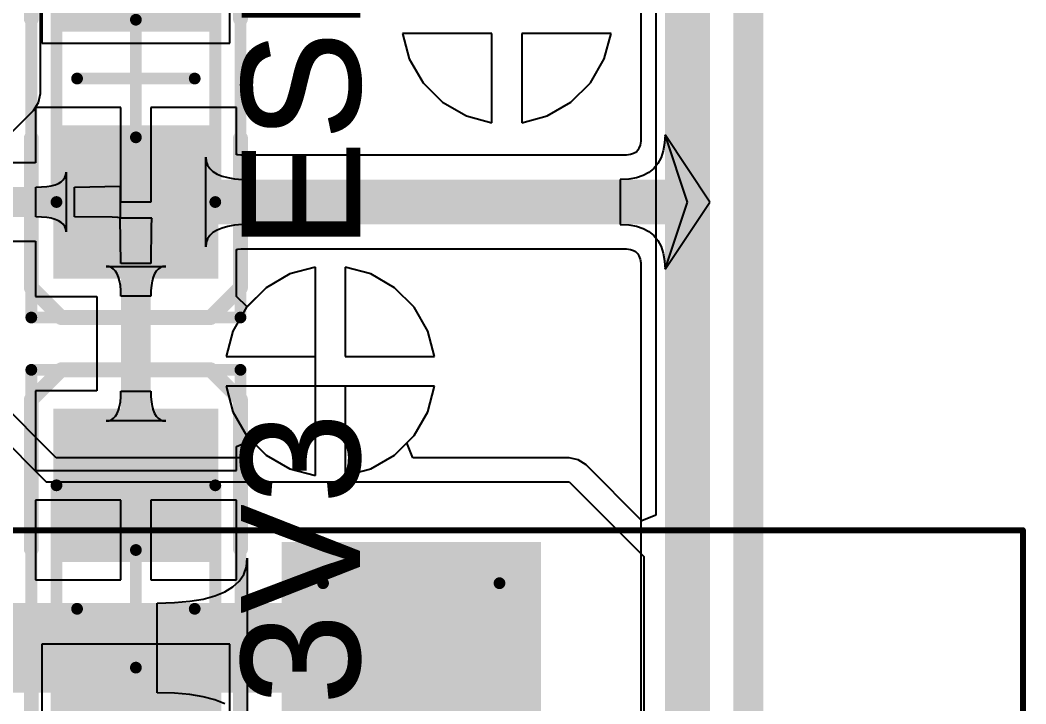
# Model space of a CAD drawing. Header units: inches. Extents: x 1.37 to 4.6, y 1.74 to 5.29.
# Drawn here: x 4.2662 to 4.6029, y 4.1407 to 4.3696 of the extents above; entities that cross this region are included whole.
import ezdxf

# ---------------------------------------------------------------- set-up
doc = ezdxf.new("R2010")
doc.units = ezdxf.units.IN
doc.header["$MEASUREMENT"] = 0
for name, color, linetype in [('BottomLayer', 5, 'Continuous'), ('BottomPaste', 16, 'Continuous'), ('BottomSolder', 6, 'Continuous'), ('KeepOutLayer', 6, 'Continuous'), ('Mechanical12', 56, 'Continuous'), ('Mechanical13', 56, 'Continuous'), ('Mechanical15', 56, 'Continuous'), ('Mechanical16', 56, 'Continuous'), ('Mechanical5', 56, 'Continuous'), ('TopLayer', 1, 'Continuous'), ('TopOverlay', 2, 'Continuous'), ('TopPaste', 8, 'Continuous'), ('TopSolder', 216, 'Continuous')]:
    doc.layers.add(name, color=color, linetype=linetype)
doc.styles.add('Arial', font='', dxfattribs={"height": 0.2})
doc.styles.get('Arial').set_extended_font_data('Arial')

# ---------------------------------------------------------------- blocks, each defined once
blk = doc.blocks.new('LED_0805_B____1')
at = {"layer": 'TopLayer'}
for points in [[(-0.06299215, -0.02362205), (-0.06299215, 0.02362205), (-0.01968505, 0.02362205), (-0.01968505, -0.02362205)], [(0.01968505, -0.02362205), (0.01968505, 0.02362205), (0.06299215, 0.02362205), (0.06299215, -0.02362205)]]:
    blk.add_hatch(color=1, dxfattribs=at).paths.add_polyline_path(points)
at = {"layer": 'TopPaste'}
for points in [[(-0.06299215, -0.02362205), (-0.06299215, 0.02362205), (-0.01968505, 0.02362205), (-0.01968505, -0.02362205)], [(0.01968505, -0.02362205), (0.01968505, 0.02362205), (0.06299215, 0.02362205), (0.06299215, -0.02362205)]]:
    blk.add_hatch(color=8, dxfattribs=at).paths.add_polyline_path(points)
at = {"layer": 'TopSolder'}
for points in [[(-0.06699215, -0.02762205), (-0.06699215, 0.02762205), (-0.01568505, 0.02762205), (-0.01568505, -0.02762205)], [(0.01568505, -0.02762205), (0.01568505, 0.02762205), (0.06699215, 0.02762205), (0.06699215, -0.02762205)]]:
    blk.add_hatch(color=216, dxfattribs=at).paths.add_polyline_path(points)
at = {"layer": 'Mechanical13', "const_width": 0.003937}
for points in [[(0.0413386, 0.0265748), (-0.0413386, 0.0265748)], [(-0.0413386, -0.0265749), (-0.0413386, 0.0265748)], [(0.0413386, -0.0265749), (0.0413386, 0.0265748)], [(0.0413386, -0.0265749), (-0.0413386, -0.0265749)]]:
    blk.add_lwpolyline(points, dxfattribs=at)
at = {"layer": 'Mechanical13', "const_width": 0.0019685}
for points in [[(-0.0423228, 0.0265748, 1), (-0.0403544, 0.0265748, 1)], [(-0.0423228, 0.0265748, 1), (-0.0403544, 0.0265748, 1)], [(0.0403544, 0.0265748, 1), (0.0423228, 0.0265748, 1)], [(0.0403544, 0.0265748, 1), (0.0423228, 0.0265748, 1)], [(-0.0423228, -0.0265749, 1), (-0.0403544, -0.0265749, 1)], [(-0.0423228, -0.0265749, 1), (-0.0403544, -0.0265749, 1)], [(0.0403544, -0.0265749, 1), (0.0423228, -0.0265749, 1)], [(0.0403544, -0.0265749, 1), (0.0423228, -0.0265749, 1)]]:
    blk.add_lwpolyline(points, format="xyb", close=True, dxfattribs=at)
at = {"layer": 'Mechanical15', "const_width": 0.003937}
for points in [[(0.08, 0.035), (-0.075, 0.035)], [(-0.075, -0.035), (-0.075, 0.035)], [(0.08, -0.035), (0.08, 0.035)], [(0, -0.0196851), (0, 0.019685)], [(0.019685, 0), (-0.0196851, 0)], [(0.08, -0.035), (-0.075, -0.035)]]:
    blk.add_lwpolyline(points, dxfattribs=at)
at = {"layer": 'Mechanical15', "const_width": 0.0019685}
for points in [[(-0.0759842, 0.035, 1), (-0.0740158, 0.035, 1)], [(-0.0759842, 0.035, 1), (-0.0740158, 0.035, 1)], [(0.0790158, 0.035, 1), (0.0809842, 0.035, 1)], [(0.0790158, 0.035, 1), (0.0809842, 0.035, 1)], [(-0.0009842, 0.019685, 1), (0.0009842, 0.019685, 1)], [(-0.0206693, 0, 1), (-0.0187009, 0, 1)], [(0.0187008, 0, 1), (0.0206692, 0, 1)], [(-0.0009842, -0.0196851, 1), (0.0009842, -0.0196851, 1)], [(-0.0759842, -0.035, 1), (-0.0740158, -0.035, 1)], [(-0.0759842, -0.035, 1), (-0.0740158, -0.035, 1)], [(0.0790158, -0.035, 1), (0.0809842, -0.035, 1)], [(0.0790158, -0.035, 1), (0.0809842, -0.035, 1)]]:
    blk.add_lwpolyline(points, format="xyb", close=True, dxfattribs=at)
at = {"layer": 'TopOverlay', "const_width": 0.005}
for points in [[(-0.075, -0.035), (-0.075, 0.035)], [(-0.02, 0.035), (-0.075, 0.035)], [(0.07, 0.035), (0.02, 0.035)], [(0.08, 0.025), (0.07, 0.035)], [(0.08, -0.025), (0.08, 0.025)], [(0.07, -0.035), (0.08, -0.025)], [(-0.02, -0.035), (-0.075, -0.035)], [(0.07, -0.035), (0.02, -0.035)]]:
    blk.add_lwpolyline(points, dxfattribs=at)
at = {"layer": 'TopOverlay', "const_width": 0.0025}
for points in [[(-0.07625, 0.035, 1), (-0.07375, 0.035, 1)], [(-0.07625, 0.035, 1), (-0.07375, 0.035, 1)], [(-0.02125, 0.035, 1), (-0.01875, 0.035, 1)], [(0.01875, 0.035, 1), (0.02125, 0.035, 1)], [(0.06875, 0.035, 1), (0.07125, 0.035, 1)], [(0.06875, 0.035, 1), (0.07125, 0.035, 1)], [(0.07875, 0.025, 1), (0.08125, 0.025, 1)], [(0.07875, 0.025, 1), (0.08125, 0.025, 1)], [(0.07875, -0.025, 1), (0.08125, -0.025, 1)], [(0.07875, -0.025, 1), (0.08125, -0.025, 1)], [(-0.07625, -0.035, 1), (-0.07375, -0.035, 1)], [(-0.07625, -0.035, 1), (-0.07375, -0.035, 1)], [(-0.02125, -0.035, 1), (-0.01875, -0.035, 1)], [(0.01875, -0.035, 1), (0.02125, -0.035, 1)], [(0.06875, -0.035, 1), (0.07125, -0.035, 1)], [(0.06875, -0.035, 1), (0.07125, -0.035, 1)]]:
    blk.add_lwpolyline(points, format="xyb", close=True, dxfattribs=at)
at = {"layer": 'TopOverlay', "style": 'Arial'}
blk.add_text('ESP32', height=0.0393701, rotation=-180, dxfattribs=at).set_placement((0.0574461, 0.0747383))
blk = doc.blocks.new('DC050_B_130')
at = {"layer": 'BottomLayer'}
blk.add_hatch(color=5, dxfattribs=at).paths.add_polyline_path([(0.1665354, 0.2559055), (0.1665354, 0.1771653), (0.0877952, 0.1771653), (0.0877952, 0.2559055)])
at = {"layer": 'BottomPaste'}
blk.add_hatch(color=16, dxfattribs=at).paths.add_polyline_path([(0.1665354, 0.2559055), (0.1665354, 0.1771653), (0.0877952, 0.1771653), (0.0877952, 0.2559055)])
at = {"layer": 'BottomSolder'}
blk.add_hatch(color=6, dxfattribs=at).paths.add_polyline_path([(0.1705354, 0.2599055), (0.1705354, 0.1731653), (0.0837952, 0.1731653), (0.0837952, 0.2599055)])
at = {"layer": 'Mechanical12', "const_width": 0.003937}
for points in [[(0.0976377, 0.1771653), (0.0976377, 0.2460629)], [(0.0976377, 0.2460629), (0.1566929, 0.2460629)], [(0.1566929, 0.1771653), (0.1566929, 0.2460629)]]:
    blk.add_lwpolyline(points, dxfattribs=at)
at = {"layer": 'Mechanical12', "const_width": 0.0019685}
for points in [[(0.0966535, 0.2460629, 1), (0.0986219, 0.2460629, 1)], [(0.0966535, 0.2460629, 1), (0.0986219, 0.2460629, 1)], [(0.1557087, 0.2460629, 1), (0.1576771, 0.2460629, 1)], [(0.1557087, 0.2460629, 1), (0.1576771, 0.2460629, 1)]]:
    blk.add_lwpolyline(points, format="xyb", close=True, dxfattribs=at)
at = {"layer": 'Mechanical16', "const_width": 0.0019685}
for points in [[(-0.2625984, 0.2637795), (0.3318898, 0.2637795)], [(0.3318898, -0.2637795), (0.3318898, 0.2637795)]]:
    blk.add_lwpolyline(points, dxfattribs=at)
at = {"layer": 'Mechanical16', "const_width": 0.0009842}
blk.add_lwpolyline([(0.3313977, 0.2637795, 1), (0.3323819, 0.2637795, 1)], format="xyb", close=True, dxfattribs=at)
blk.add_lwpolyline([(0.3313977, 0.2637795, 1), (0.3323819, 0.2637795, 1)], format="xyb", close=True, dxfattribs=at)
at = {"layer": 'Mechanical5', "const_width": 0.003937}
for points in [[(0.0976377, 0.2460629), (0.1566929, 0.2460629)], [(0.0976377, 0.1771653), (0.0976377, 0.2460629)], [(0.1566929, 0.1771653), (0.1566929, 0.2460629)]]:
    blk.add_lwpolyline(points, dxfattribs=at)
at = {"layer": 'Mechanical5', "const_width": 0.0019685}
for points in [[(0.0966535, 0.2460629, 1), (0.0986219, 0.2460629, 1)], [(0.0966535, 0.2460629, 1), (0.0986219, 0.2460629, 1)], [(0.1557087, 0.2460629, 1), (0.1576771, 0.2460629, 1)], [(0.1557087, 0.2460629, 1), (0.1576771, 0.2460629, 1)]]:
    blk.add_lwpolyline(points, format="xyb", close=True, dxfattribs=at)
blk = doc.blocks.new('LED_0805_B____144')
at = {"layer": 'TopLayer'}
for points in [[(-0.06299215, -0.02362205), (-0.06299215, 0.02362205), (-0.01968505, 0.02362205), (-0.01968505, -0.02362205)], [(0.01968505, -0.02362205), (0.01968505, 0.02362205), (0.06299215, 0.02362205), (0.06299215, -0.02362205)]]:
    blk.add_hatch(color=1, dxfattribs=at).paths.add_polyline_path(points)
at = {"layer": 'TopPaste'}
for points in [[(-0.06299215, -0.02362205), (-0.06299215, 0.02362205), (-0.01968505, 0.02362205), (-0.01968505, -0.02362205)], [(0.01968505, -0.02362205), (0.01968505, 0.02362205), (0.06299215, 0.02362205), (0.06299215, -0.02362205)]]:
    blk.add_hatch(color=8, dxfattribs=at).paths.add_polyline_path(points)
at = {"layer": 'TopSolder'}
for points in [[(-0.06699215, -0.02762205), (-0.06699215, 0.02762205), (-0.01568505, 0.02762205), (-0.01568505, -0.02762205)], [(0.01568505, -0.02762205), (0.01568505, 0.02762205), (0.06699215, 0.02762205), (0.06699215, -0.02762205)]]:
    blk.add_hatch(color=216, dxfattribs=at).paths.add_polyline_path(points)
at = {"layer": 'Mechanical13', "const_width": 0.003937}
for points in [[(-0.0413386, 0.0265748), (-0.0413386, -0.0265749)], [(-0.0413386, 0.0265748), (0.0413386, 0.0265748)], [(0.0413386, 0.0265748), (0.0413386, -0.0265749)], [(-0.0413386, -0.0265749), (0.0413386, -0.0265749)]]:
    blk.add_lwpolyline(points, dxfattribs=at)
at = {"layer": 'Mechanical13', "const_width": 0.0019685}
for points in [[(-0.0423228, 0.0265748, 1), (-0.0403544, 0.0265748, 1)], [(-0.0423228, 0.0265748, 1), (-0.0403544, 0.0265748, 1)], [(0.0403544, 0.0265748, 1), (0.0423228, 0.0265748, 1)], [(0.0403544, 0.0265748, 1), (0.0423228, 0.0265748, 1)], [(-0.0423228, -0.0265749, 1), (-0.0403544, -0.0265749, 1)], [(-0.0423228, -0.0265749, 1), (-0.0403544, -0.0265749, 1)], [(0.0403544, -0.0265749, 1), (0.0423228, -0.0265749, 1)], [(0.0403544, -0.0265749, 1), (0.0423228, -0.0265749, 1)]]:
    blk.add_lwpolyline(points, format="xyb", close=True, dxfattribs=at)
at = {"layer": 'Mechanical15', "const_width": 0.003937}
for points in [[(-0.075, 0.035), (-0.075, -0.035)], [(-0.075, 0.035), (0.08, 0.035)], [(0.08, 0.035), (0.08, -0.035)], [(0, 0.019685), (0, -0.0196851)], [(-0.0196851, 0), (0.019685, 0)], [(-0.075, -0.035), (0.08, -0.035)]]:
    blk.add_lwpolyline(points, dxfattribs=at)
at = {"layer": 'Mechanical15', "const_width": 0.0019685}
for points in [[(-0.0759842, 0.035, 1), (-0.0740158, 0.035, 1)], [(-0.0759842, 0.035, 1), (-0.0740158, 0.035, 1)], [(0.0790158, 0.035, 1), (0.0809842, 0.035, 1)], [(0.0790158, 0.035, 1), (0.0809842, 0.035, 1)], [(-0.0009842, 0.019685, 1), (0.0009842, 0.019685, 1)], [(-0.0206693, 0, 1), (-0.0187009, 0, 1)], [(0.0187008, 0, 1), (0.0206692, 0, 1)], [(-0.0009842, -0.0196851, 1), (0.0009842, -0.0196851, 1)], [(-0.0759842, -0.035, 1), (-0.0740158, -0.035, 1)], [(-0.0759842, -0.035, 1), (-0.0740158, -0.035, 1)], [(0.0790158, -0.035, 1), (0.0809842, -0.035, 1)], [(0.0790158, -0.035, 1), (0.0809842, -0.035, 1)]]:
    blk.add_lwpolyline(points, format="xyb", close=True, dxfattribs=at)
at = {"layer": 'TopOverlay', "const_width": 0.005}
for points in [[(-0.075, 0.035), (-0.02, 0.035)], [(-0.075, 0.035), (-0.075, -0.035)], [(0.02, 0.035), (0.07, 0.035)], [(0.07, 0.035), (0.08, 0.025)], [(0.08, 0.025), (0.08, -0.025)], [(0.08, -0.025), (0.07, -0.035)], [(-0.075, -0.035), (-0.02, -0.035)], [(0.02, -0.035), (0.07, -0.035)]]:
    blk.add_lwpolyline(points, dxfattribs=at)
at = {"layer": 'TopOverlay', "const_width": 0.0025}
for points in [[(-0.07625, 0.035, 1), (-0.07375, 0.035, 1)], [(-0.07625, 0.035, 1), (-0.07375, 0.035, 1)], [(-0.02125, 0.035, 1), (-0.01875, 0.035, 1)], [(0.01875, 0.035, 1), (0.02125, 0.035, 1)], [(0.06875, 0.035, 1), (0.07125, 0.035, 1)], [(0.06875, 0.035, 1), (0.07125, 0.035, 1)], [(0.07875, 0.025, 1), (0.08125, 0.025, 1)], [(0.07875, 0.025, 1), (0.08125, 0.025, 1)], [(0.07875, -0.025, 1), (0.08125, -0.025, 1)], [(0.07875, -0.025, 1), (0.08125, -0.025, 1)], [(-0.07625, -0.035, 1), (-0.07375, -0.035, 1)], [(-0.07625, -0.035, 1), (-0.07375, -0.035, 1)], [(-0.02125, -0.035, 1), (-0.01875, -0.035, 1)], [(0.01875, -0.035, 1), (0.02125, -0.035, 1)], [(0.06875, -0.035, 1), (0.07125, -0.035, 1)], [(0.06875, -0.035, 1), (0.07125, -0.035, 1)]]:
    blk.add_lwpolyline(points, format="xyb", close=True, dxfattribs=at)
at = {"layer": 'TopOverlay', "style": 'Arial'}
blk.add_text('3V3', height=0.0393701, dxfattribs=at).set_placement((-0.0322032, -0.0745639))

msp = doc.modelspace()

# ---------------------------------------------------------------- linework, layer by layer
at = {"layer": 'BottomLayer'}
for p, q in [((4.2730283, 4.345), (4.2730283, 4.555)), ((4.4789998, 4.4924369), (4.4789998, 4.2038868)), ((4.4241325, 4.3650774), (4.3942376, 4.3650774)), ((4.3942376, 4.3650774), (4.3965177, 4.3565679)), ((4.4241325, 4.3351825), (4.4241325, 4.3650774)), ((4.4640274, 4.3650774), (4.4341325, 4.3650774)), ((4.4341325, 4.3650774), (4.4341325, 4.3351825)), ((4.4617473, 4.3565679), (4.4640274, 4.3650774)), ((4.3965177, 4.3565679), (4.4011255, 4.3485869)), ((4.4571395, 4.3485869), (4.4617473, 4.3565679)), ((4.4011255, 4.3485869), (4.407642, 4.3420704)), ((4.450623, 4.3420704), (4.4571395, 4.3485869)), ((4.2724172, 4.3419277), (4.2730283, 4.345)), ((4.2480283, 4.3166746), (4.2706769, 4.3393231)), ((4.2706769, 4.3393231), (4.2724172, 4.3419277)), ((4.407642, 4.3420704), (4.415623, 4.3374626)), ((4.442642, 4.3374626), (4.450623, 4.3420704)), ((4.415623, 4.3374626), (4.4241325, 4.3351825)), ((4.4341325, 4.3351825), (4.442642, 4.3374626)), ((4.3650774, 4.2868621), (4.3565679, 4.284582)), ((4.3650774, 4.2569672), (4.3650774, 4.2868621)), ((4.3835869, 4.284582), (4.3750774, 4.2868621)), ((4.3750774, 4.2868621), (4.3750774, 4.2569672)), ((4.3565679, 4.284582), (4.3485869, 4.2799742)), ((4.3915679, 4.2799742), (4.3835869, 4.284582)), ((4.3485869, 4.2799742), (4.3420704, 4.2734577)), ((4.3980844, 4.2734577), (4.3915679, 4.2799742)), ((4.3420704, 4.2734577), (4.3374626, 4.2654767)), ((4.4026922, 4.2654767), (4.3980844, 4.2734577)), ((4.3374626, 4.2654767), (4.3351825, 4.2569672)), ((4.4049723, 4.2569672), (4.4026922, 4.2654767)), ((4.3351825, 4.2569672), (4.3650774, 4.2569672)), ((4.3750774, 4.2569672), (4.4049723, 4.2569672)), ((4.2783256, 4.2230283), (4.2480279, 4.2533255)), ((4.2399996, 4.2500001), (4.2750002, 4.215)), ((4.4049723, 4.2469672), (4.3351825, 4.2469672)), ((4.3351825, 4.2469672), (4.3374626, 4.2384577)), ((4.4026922, 4.2384577), (4.4049723, 4.2469672)), ((4.3374626, 4.2384577), (4.3420704, 4.2304767)), ((4.3980844, 4.2304767), (4.4026922, 4.2384577)), ((4.3420704, 4.2304767), (4.3445188, 4.2280283)), ((4.3445188, 4.2280283), (4.3424477, 4.2230283)), ((4.395636, 4.2280283), (4.3980844, 4.2304767)), ((4.3977071, 4.2230283), (4.395636, 4.2280283)), ((4.3424477, 4.2230283), (4.2783256, 4.2230283)), ((4.45, 4.2230283), (4.3977071, 4.2230283)), ((4.4530723, 4.2224172), (4.45, 4.2230283)), ((4.4556769, 4.2206769), (4.4530723, 4.2224172)), ((4.4743804, 4.2019734), (4.4556769, 4.2206769)), ((4.2750002, 4.215), (4.45, 4.215)), ((4.45, 4.215), (4.475, 4.19)), ((4.4789998, 4.2038868), (4.4743804, 4.2019734)), ((4.3419861, 4.1865594), (4.3422873, 4.1894094)), ((4.3422873, 4.1894094), (4.3422873, 4.1294094)), ((4.475, 4.19), (4.475, 4.12)), ((4.3410825, 4.1840094), (4.3419861, 4.1865594)), ((4.3374681, 4.1798094), (4.3395765, 4.1817594)), ((4.3395765, 4.1817594), (4.3410825, 4.1840094)), ((4.3314441, 4.1768094), (4.3347573, 4.1781594)), ((4.3347573, 4.1781594), (4.3374681, 4.1798094)), ((4.3121673, 4.1744094), (4.3178901, 4.1745594)), ((4.3121673, 4.1444094), (4.3121673, 4.1744094)), ((4.3178901, 4.1745594), (4.3230105, 4.1750094)), ((4.3230105, 4.1750094), (4.3275285, 4.1757594)), ((4.3275285, 4.1757594), (4.3314441, 4.1768094)), ((4.3178901, 4.1442594), (4.3121673, 4.1444094)), ((4.3230105, 4.1438094), (4.3178901, 4.1442594)), ((4.3275285, 4.1430594), (4.3230105, 4.1438094)), ((4.3314441, 4.1420094), (4.3275285, 4.1430594)), ((4.3347573, 4.1406594), (4.3314441, 4.1420094))]:
    msp.add_line(p, q, dxfattribs=at)
for points, const_width in [([(4.492126, 4.097126), (4.492126, 4.497874)], 0.01), ([(4.1570079, 4.1594094), (4.3971654, 4.1594094)], 0.03)]:
    msp.add_lwpolyline(points, dxfattribs=dict(at, const_width=const_width))
at = {"layer": 'BottomLayer', "const_width": 0.015}
msp.add_lwpolyline([(4.3896654, 4.1594094, 1), (4.4046654, 4.1594094, 1)], format="xyb", close=True, dxfattribs=at)
at = {"layer": 'KeepOutLayer', "const_width": 0.01}
msp.add_lwpolyline([(4.51, 1.745), (4.51, 5.0450001)], dxfattribs=at)
at = {"layer": 'TopLayer'}
for p, q in [((4.4739508, 4.6134175), (4.4739508, 4.3290323)), ((4.273504, 4.4208661), (4.273504, 4.3618111)), ((4.336496, 4.3618111), (4.336496, 4.4208661)), ((4.4241325, 4.3650774), (4.3942376, 4.3650774)), ((4.3942376, 4.3650774), (4.3965177, 4.3565679)), ((4.4241325, 4.3351825), (4.4241325, 4.3650774)), ((4.4640274, 4.3650774), (4.4341325, 4.3650774)), ((4.4341325, 4.3650774), (4.4341325, 4.3351825)), ((4.4617473, 4.3565679), (4.4640274, 4.3650774)), ((4.273504, 4.3618111), (4.336496, 4.3618111)), ((4.3965177, 4.3565679), (4.4011255, 4.3485869)), ((4.4571395, 4.3485869), (4.4617473, 4.3565679)), ((4.4011255, 4.3485869), (4.407642, 4.3420704)), ((4.450623, 4.3420704), (4.4571395, 4.3485869)), ((4.3, 4.3403149), (4.271378, 4.3403149)), ((4.271378, 4.3403149), (4.271378, 4.3217876)), ((4.3, 4.3086614), (4.3, 4.3403149)), ((4.338622, 4.3403149), (4.31, 4.3403149)), ((4.31, 4.3403149), (4.31, 4.3086614)), ((4.338622, 4.3245056), (4.338622, 4.3403149)), ((4.407642, 4.3420704), (4.415623, 4.3374626)), ((4.442642, 4.3374626), (4.450623, 4.3420704)), ((4.415623, 4.3374626), (4.4241325, 4.3351825)), ((4.4341325, 4.3351825), (4.442642, 4.3374626)), ((4.4739508, 4.3290323), (4.4737226, 4.3277393)), ((4.4821259, 4.3311614), (4.4819759, 4.3283114)), ((4.482126, 4.3311615), (4.481976, 4.3283115)), ((4.4896259, 4.3086614), (4.4821259, 4.3311614)), ((4.497126, 4.3086615), (4.482126, 4.3311615)), ((4.4730234, 4.3260476), (4.4726708, 4.3256166)), ((4.4733787, 4.3267076), (4.4730234, 4.3260476)), ((4.4737226, 4.3277393), (4.4733787, 4.3267076)), ((4.4815259, 4.3257614), (4.4807759, 4.3235114)), ((4.481526, 4.3257615), (4.480776, 4.3235115)), ((4.4819759, 4.3283114), (4.4815259, 4.3257614)), ((4.481976, 4.3283115), (4.481526, 4.3257615)), ((4.328382, 4.2936614), (4.328382, 4.3236614)), ((4.328382, 4.3236614), (4.3285332, 4.3222364)), ((4.339066, 4.3244322), (4.338622, 4.3245056)), ((4.3401583, 4.3243366), (4.339066, 4.3244322)), ((4.4692551, 4.3243366), (4.3401583, 4.3243366)), ((4.4705481, 4.3245648), (4.4692551, 4.3243366)), ((4.4715798, 4.3249087), (4.4705481, 4.3245648)), ((4.4722398, 4.325264), (4.4715798, 4.3249087)), ((4.4726708, 4.3256166), (4.4722398, 4.325264)), ((4.4807759, 4.3235114), (4.4797259, 4.3215614)), ((4.480776, 4.3235115), (4.479726, 4.3215615)), ((4.271378, 4.3217876), (4.256122, 4.3217876)), ((4.3285332, 4.3222364), (4.3289868, 4.3209614)), ((4.3289868, 4.3209614), (4.3297428, 4.3198364)), ((4.3297428, 4.3198364), (4.3308012, 4.3188614)), ((4.4783759, 4.3199114), (4.4767259, 4.3185614)), ((4.478376, 4.3199115), (4.476726, 4.3185615)), ((4.4797259, 4.3215614), (4.4783759, 4.3199114)), ((4.479726, 4.3215615), (4.478376, 4.3199115)), ((4.2799988, 4.3154614), (4.2807072, 4.3161114)), ((4.2807072, 4.3161114), (4.2812132, 4.3168614)), ((4.2812132, 4.3168614), (4.2815168, 4.3177114)), ((4.2815168, 4.3177114), (4.281618, 4.3186614)), ((4.281618, 4.3186614), (4.281618, 4.2986614)), ((4.3308012, 4.3188614), (4.332162, 4.3180364)), ((4.332162, 4.3180364), (4.3338252, 4.3173614)), ((4.3338252, 4.3173614), (4.3357908, 4.3168364)), ((4.3357908, 4.3168364), (4.3380588, 4.3164614)), ((4.3380588, 4.3164614), (4.3406292, 4.3162364)), ((4.3406292, 4.3162364), (4.343502, 4.3161614)), ((4.343502, 4.3161614), (4.343502, 4.3011614)), ((4.4699759, 4.3163114), (4.4671259, 4.3161614)), ((4.4671259, 4.3161614), (4.4671259, 4.3011614)), ((4.469976, 4.3163115), (4.467126, 4.3161615)), ((4.467126, 4.3161615), (4.467126, 4.3011615)), ((4.4725259, 4.3167614), (4.4699759, 4.3163114)), ((4.472526, 4.3167615), (4.469976, 4.3163115)), ((4.4747759, 4.3175114), (4.4725259, 4.3167614)), ((4.474776, 4.3175115), (4.472526, 4.3167615)), ((4.4767259, 4.3185614), (4.4747759, 4.3175114)), ((4.476726, 4.3185615), (4.474776, 4.3175115)), ((4.271498, 4.3136614), (4.2734208, 4.3137114)), ((4.271498, 4.3036614), (4.271498, 4.3136614)), ((4.2734208, 4.3137114), (4.2751412, 4.3138614)), ((4.2751412, 4.3138614), (4.2766592, 4.3141114)), ((4.2766592, 4.3141114), (4.2779748, 4.3144614)), ((4.2779748, 4.3144614), (4.279088, 4.3149114)), ((4.279088, 4.3149114), (4.2799988, 4.3154614)), ((4.2844098, 4.3136614), (4.2997, 4.313968)), ((4.2844098, 4.3036614), (4.2844098, 4.3136614)), ((4.2997, 4.313968), (4.2997, 4.3033548)), ((4.31, 4.3086614), (4.3, 4.3086614)), ((4.4821259, 4.2861614), (4.4896259, 4.3086614)), ((4.482126, 4.2861615), (4.497126, 4.3086615)), ((4.497126, 4.3086615), (4.497126, 4.3086615)), ((4.497126, 4.3086615), (4.497126, 4.3086615)), ((4.497126, 4.3086615), (4.497126, 4.3086615)), ((4.497126, 4.3086615), (4.497126, 4.3086615)), ((4.497126, 4.3086615), (4.497126, 4.3086615)), ((4.497126, 4.3086615), (4.497126, 4.3086615)), ((4.497126, 4.3086615), (4.497126, 4.3086615)), ((4.497126, 4.3086615), (4.497126, 4.3086615)), ((4.497126, 4.3086615), (4.497126, 4.3086615)), ((4.497126, 4.3086615), (4.497126, 4.3086615)), ((4.2734208, 4.3036114), (4.271498, 4.3036614)), ((4.2751412, 4.3034614), (4.2734208, 4.3036114)), ((4.2766592, 4.3032114), (4.2751412, 4.3034614)), ((4.2779748, 4.3028614), (4.2766592, 4.3032114)), ((4.279088, 4.3024114), (4.2779748, 4.3028614)), ((4.2799988, 4.3018614), (4.279088, 4.3024114)), ((4.2971062, 4.303551), (4.2844098, 4.3036614)), ((4.2989902, 4.3034652), (4.2971062, 4.303551)), ((4.2994918, 4.3034131), (4.2989902, 4.3034652)), ((4.2997, 4.3033548), (4.2994918, 4.3034131)), ((4.3, 4.2880712), (4.2996934, 4.3033614)), ((4.2996934, 4.3033614), (4.3103066, 4.3033614)), ((4.3101962, 4.3026516), (4.3101104, 4.3007676)), ((4.3102483, 4.3031532), (4.3101962, 4.3026516)), ((4.3103066, 4.3033614), (4.3102483, 4.3031532)), ((4.2807072, 4.3012114), (4.2799988, 4.3018614)), ((4.2812132, 4.3004614), (4.2807072, 4.3012114)), ((4.2815168, 4.2996114), (4.2812132, 4.3004614)), ((4.281618, 4.2986614), (4.2815168, 4.2996114)), ((4.3101104, 4.3007676), (4.31, 4.2880712)), ((4.332162, 4.2992864), (4.3308012, 4.2984614)), ((4.3338252, 4.2999614), (4.332162, 4.2992864)), ((4.3357908, 4.3004864), (4.3338252, 4.2999614)), ((4.3380588, 4.3008614), (4.3357908, 4.3004864)), ((4.3406292, 4.3010864), (4.3380588, 4.3008614)), ((4.343502, 4.3011614), (4.3406292, 4.3010864)), ((4.4671259, 4.3011614), (4.4699759, 4.3010114)), ((4.467126, 4.3011615), (4.469976, 4.3010115)), ((4.4699759, 4.3010114), (4.4725259, 4.3005614)), ((4.469976, 4.3010115), (4.472526, 4.3005615)), ((4.4725259, 4.3005614), (4.4747759, 4.2998114)), ((4.472526, 4.3005615), (4.474776, 4.2998115)), ((4.4747759, 4.2998114), (4.4767259, 4.2987614)), ((4.474776, 4.2998115), (4.476726, 4.2987615)), ((4.4767259, 4.2987614), (4.4783759, 4.2974114)), ((4.476726, 4.2987615), (4.478376, 4.2974115)), ((4.256122, 4.2955352), (4.271378, 4.2955352)), ((4.271378, 4.2955352), (4.271378, 4.2770079)), ((4.3289868, 4.2963614), (4.3285332, 4.2950864)), ((4.3297428, 4.2974864), (4.3289868, 4.2963614)), ((4.3308012, 4.2984614), (4.3297428, 4.2974864)), ((4.4783759, 4.2974114), (4.4797259, 4.2957614)), ((4.478376, 4.2974115), (4.479726, 4.2957615)), ((4.4797259, 4.2957614), (4.4807759, 4.2938114)), ((4.479726, 4.2957615), (4.480776, 4.2938115)), ((4.3285332, 4.2950864), (4.328382, 4.2936614)), ((4.338622, 4.2928172), (4.3390658, 4.2928906)), ((4.338622, 4.2770804), (4.338622, 4.2928172)), ((4.3390658, 4.2928906), (4.3401583, 4.2929862)), ((4.3401583, 4.2929862), (4.4692556, 4.2929862)), ((4.4692556, 4.2929862), (4.470548, 4.2927581)), ((4.470548, 4.2927581), (4.4715797, 4.2924142)), ((4.4715797, 4.2924142), (4.4722397, 4.2920589)), ((4.4722397, 4.2920589), (4.4726707, 4.2917062)), ((4.4807759, 4.2938114), (4.4815259, 4.2915614)), ((4.480776, 4.2938115), (4.481526, 4.2915615)), ((4.4726707, 4.2917062), (4.4730234, 4.2912752)), ((4.4730234, 4.2912752), (4.4733787, 4.2906152)), ((4.4733787, 4.2906152), (4.4737226, 4.2895835)), ((4.4737226, 4.2895835), (4.4739508, 4.2882905)), ((4.4815259, 4.2915614), (4.4819759, 4.2890114)), ((4.481526, 4.2915615), (4.481976, 4.2890115)), ((4.4819759, 4.2890114), (4.4821259, 4.2861614)), ((4.481976, 4.2890115), (4.482126, 4.2861615)), ((4.29595, 4.2870279), (4.295, 4.2871279)), ((4.295, 4.2871279), (4.315, 4.2871279)), ((4.2968, 4.2867279), (4.29595, 4.2870279)), ((4.29755, 4.2862279), (4.2968, 4.2867279)), ((4.2982, 4.2855279), (4.29755, 4.2862279)), ((4.29875, 4.2846279), (4.2982, 4.2855279)), ((4.31, 4.2880712), (4.3, 4.2880712)), ((4.3118, 4.2855279), (4.31125, 4.2846279)), ((4.31245, 4.2862279), (4.3118, 4.2855279)), ((4.3132, 4.2867279), (4.31245, 4.2862279)), ((4.31405, 4.2870279), (4.3132, 4.2867279)), ((4.315, 4.2871279), (4.31405, 4.2870279)), ((4.3650774, 4.2868621), (4.3565679, 4.284582)), ((4.3650774, 4.2519672), (4.3650774, 4.2868621)), ((4.3835869, 4.284582), (4.3750774, 4.2868621)), ((4.3750774, 4.2868621), (4.3750774, 4.2569672)), ((4.4739508, 4.2882905), (4.4739508, 2.8561189)), ((4.2992, 4.2835279), (4.29875, 4.2846279)), ((4.29955, 4.2822279), (4.2992, 4.2835279)), ((4.2998, 4.2807279), (4.29955, 4.2822279)), ((4.31045, 4.2822279), (4.3102, 4.2807279)), ((4.3108, 4.2835279), (4.31045, 4.2822279)), ((4.31125, 4.2846279), (4.3108, 4.2835279)), ((4.3565679, 4.284582), (4.3485869, 4.2799742)), ((4.3915679, 4.2799742), (4.3835869, 4.284582)), ((4.29995, 4.2790279), (4.2998, 4.2807279)), ((4.3, 4.2771279), (4.29995, 4.2790279)), ((4.31005, 4.2790279), (4.31, 4.2771279)), ((4.3102, 4.2807279), (4.31005, 4.2790279)), ((4.3485869, 4.2799742), (4.3422088, 4.2735961)), ((4.3980844, 4.2734577), (4.3915679, 4.2799742)), ((4.271378, 4.2770079), (4.2918738, 4.2770079)), ((4.2918738, 4.2770079), (4.2918738, 4.245482)), ((4.31, 4.2771279), (4.3, 4.2771279)), ((4.3422088, 4.2735961), (4.338622, 4.2770804)), ((4.4026922, 4.2654767), (4.3980844, 4.2734577)), ((4.4049723, 4.2569672), (4.4026922, 4.2654767)), ((4.3750774, 4.2569672), (4.4049723, 4.2569672)), ((4.3650774, 4.2170723), (4.3650774, 4.2519672)), ((4.2918738, 4.245482), (4.271378, 4.245482)), ((4.271378, 4.245482), (4.271378, 4.2188283)), ((4.29995, 4.243462), (4.3, 4.245362)), ((4.3, 4.245362), (4.31, 4.245362)), ((4.31, 4.245362), (4.31005, 4.243462)), ((4.4049723, 4.2469672), (4.3750774, 4.2469672)), ((4.3750774, 4.2469672), (4.3750774, 4.2170723)), ((4.4026922, 4.2384577), (4.4049723, 4.2469672)), ((4.29955, 4.240262), (4.2998, 4.241762)), ((4.2998, 4.241762), (4.29995, 4.243462)), ((4.31005, 4.243462), (4.3102, 4.241762)), ((4.3102, 4.241762), (4.31045, 4.240262)), ((4.29875, 4.237862), (4.2992, 4.238962)), ((4.2992, 4.238962), (4.29955, 4.240262)), ((4.31045, 4.240262), (4.3108, 4.238962)), ((4.3108, 4.238962), (4.31125, 4.237862)), ((4.3980844, 4.2304767), (4.4026922, 4.2384577)), ((4.295, 4.235362), (4.29595, 4.235462)), ((4.315, 4.235362), (4.295, 4.235362)), ((4.29595, 4.235462), (4.2968, 4.235762)), ((4.2968, 4.235762), (4.29755, 4.236262)), ((4.29755, 4.236262), (4.2982, 4.236962)), ((4.2982, 4.236962), (4.29875, 4.237862)), ((4.31125, 4.237862), (4.3118, 4.236962)), ((4.3118, 4.236962), (4.31245, 4.236262)), ((4.31245, 4.236262), (4.3132, 4.235762)), ((4.3132, 4.235762), (4.31405, 4.235462)), ((4.31405, 4.235462), (4.315, 4.235362)), ((4.338622, 4.226854), (4.343622, 4.2289251)), ((4.343622, 4.2289251), (4.3485869, 4.2239602)), ((4.3915679, 4.2239602), (4.3980844, 4.2304767)), ((4.338622, 4.2188283), (4.338622, 4.226854)), ((4.3485869, 4.2239602), (4.3565679, 4.2193524)), ((4.3835869, 4.2193524), (4.3915679, 4.2239602)), ((4.271378, 4.2188283), (4.305, 4.2188283)), ((4.305, 4.2188283), (4.338622, 4.2188283)), ((4.3565679, 4.2193524), (4.3650774, 4.2170723)), ((4.3750774, 4.2170723), (4.3835869, 4.2193524)), ((4.3, 4.2088283), (4.271378, 4.2088283)), ((4.271378, 4.2088283), (4.271378, 4.182175)), ((4.3, 4.182175), (4.3, 4.2088283)), ((4.338622, 4.2088283), (4.31, 4.2088283)), ((4.31, 4.2088283), (4.31, 4.182175)), ((4.338622, 4.182175), (4.338622, 4.2088283)), ((4.271378, 4.182175), (4.3, 4.182175)), ((4.31, 4.182175), (4.338622, 4.182175)), ((4.336496, 4.1606788), (4.273504, 4.1606788)), ((4.273504, 4.1606788), (4.273504, 4.1016238)), ((4.336496, 4.1016238), (4.336496, 4.1606788))]:
    msp.add_line(p, q, dxfattribs=at)
for points, const_width in [([(4.489626, 4.3086615), (4.489626, 4.815374)], 0.015), ([(4.305, 4.3086614), (4.4896259, 4.3086614)], 0.015), ([(4.4896259, 4.3086614), (4.489626, 4.3086615)], 0.015), ([(4.489626, 2.849626), (4.489626, 4.3086615)], 0.015), ([(4.2225, 4.3086614), (4.305, 4.3086614)], 0.01), ([(4.305, 4.2138285), (4.305, 4.3086614)], 0.01)]:
    msp.add_lwpolyline(points, dxfattribs=dict(at, const_width=const_width))
for points, const_width in [([(4.30125, 4.3086614, 1), (4.30875, 4.3086614, 1)], 0.0075), ([(4.4858759, 4.3086614, 1), (4.4933759, 4.3086614, 1)], 0.0075), ([(4.4858759, 4.3086614, 1), (4.4933759, 4.3086614, 1)], 0.0075), ([(4.485876, 4.3086615, 1), (4.493376, 4.3086615, 1)], 0.0075), ([(4.485876, 4.3086615, 1), (4.493376, 4.3086615, 1)], 0.0075), ([(4.485876, 4.3086615, 1), (4.493376, 4.3086615, 1)], 0.0075), ([(4.3025, 4.3086614, 1), (4.3075, 4.3086614, 1)], 0.005), ([(4.3025, 4.3086614, 1), (4.3075, 4.3086614, 1)], 0.005), ([(4.3025, 4.2138285, 1), (4.3075, 4.2138285, 1)], 0.005)]:
    msp.add_lwpolyline(points, format="xyb", close=True, dxfattribs=dict(at, const_width=const_width))

# ---------------------------------------------------------------- block references
for name, p, rotation in [('LED_0805_B____1', (4.305, 4.35), 270), ('LED_0805_B____144', (4.305, 4.1724899), 90)]:
    msp.add_blockref(name, p, dxfattribs=dict(rotation=rotation))
msp.add_blockref('DC050_B_130', (4.27, 3.935))

# ---------------------------------------------------------------- texts
at = {"layer": 'TopOverlay', "style": 'Arial'}
for s, p in [('ESP32', (4.3801743, 4.2925539)), ('3V3', (4.3799999, 4.1402867))]:
    msp.add_text(s, height=0.0393701, rotation=90, dxfattribs=at).set_placement(p)

doc.saveas('drawing.dxf')
